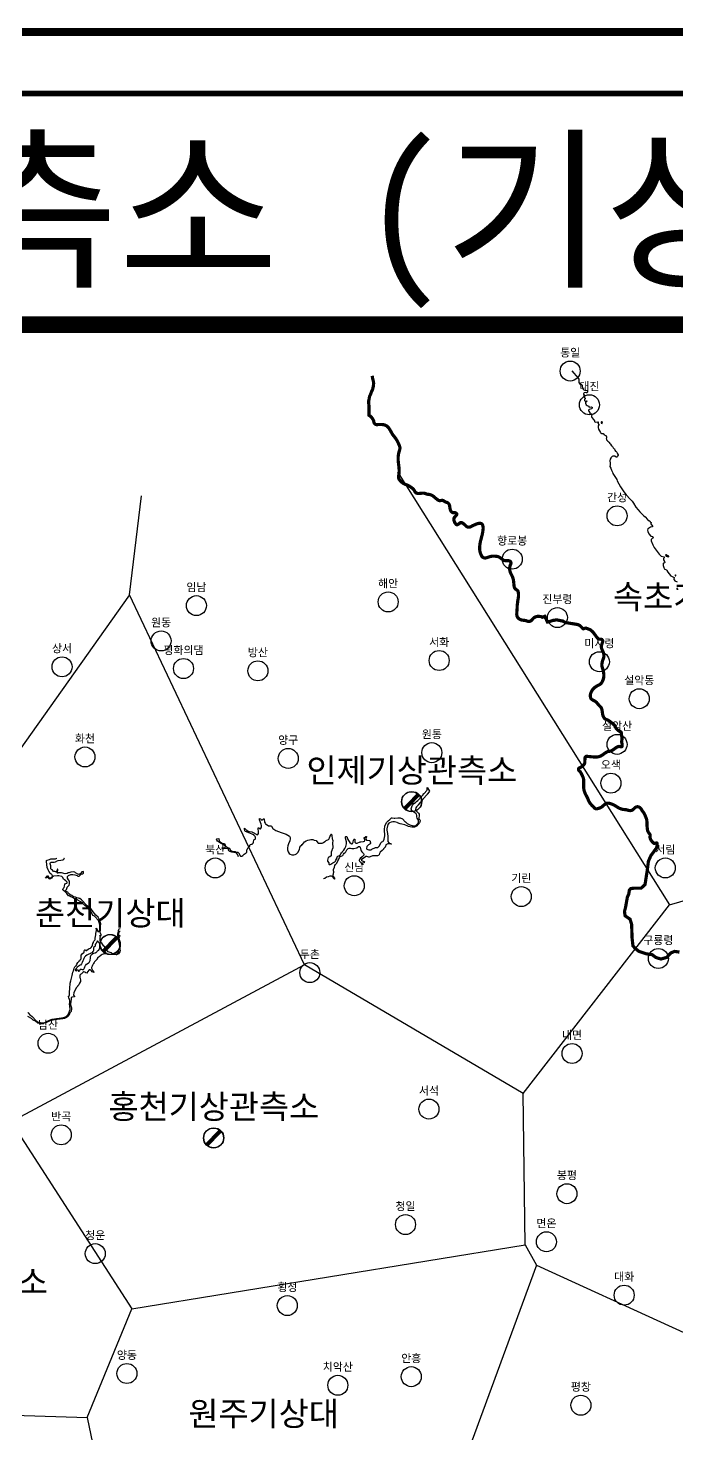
# Model space of a CAD drawing. Header units: millimetres. Extents: x -19392 to 580976, y -49129 to 736091.
# Drawn here: x 254164 to 335290, y 428269 to 603950 of the extents above; entities that cross this region are included whole.
import ezdxf
from ezdxf.enums import TextEntityAlignment as Align

# ---------------------------------------------------------------- set-up
doc = ezdxf.new("R2010")
doc.units = ezdxf.units.MM
for name, color, linetype in [('2121', 7, 'Continuous'), ('2122', 7, 'Continuous'), ('2411', 7, 'Continuous'), ('AWS', 4, 'Continuous'), ('AWS명', 2, 'Continuous'), ('EL', 2, 'Continuous'), ('MAIN-RIVER', 5, 'Continuous'), ('Point', 1, 'Continuous'), ('관측소명', 3, 'Continuous'), ('기상청', 1, 'Continuous'), ('티센', 6, 'Continuous')]:
    doc.layers.add(name, color=color, linetype=linetype)
doc.styles.add('GHS', font='')
doc.styles.get("Standard").update_dxf_attribs({"font": ''})
doc.styles.get('GHS').set_extended_font_data('BatangChe')
doc.styles.get('Standard').set_extended_font_data('Gulim')

# ---------------------------------------------------------------- blocks, each defined once
blk = doc.blocks.new('관측소(기상청)')
at = {"layer": '기상청', "const_width": 500}
blk.add_lwpolyline([(821, 874), (-914, -926)], dxfattribs=at)
at = {"layer": '기상청'}
blk.add_circle((-46, -26), 1250, dxfattribs=at)

msp = doc.modelspace()

# ---------------------------------------------------------------- linework, layer by layer
for points, const_width in [([(436634, 41900), (436634, 603450), (72212, 603450), (72212, 41900)], 1000), ([(126717, 595775), (126717, 567585), (391806, 567585), (391806, 595775)], 700)]:
    msp.add_lwpolyline(points, close=True, dxfattribs=dict(const_width=const_width))
at = {"const_width": 700}
for points in [[(126717, 567585), (130934, 566206), (393404, 566206), (393404, 593146), (391806, 595775)], [(128004, 567585), (130998, 566606), (393004, 566606), (393004, 593034), (391806, 595005)], [(129291, 567585), (131062, 567006), (392604, 567006), (392604, 592922), (391806, 594235)]]:
    msp.add_lwpolyline(points, dxfattribs=at)
at = {"layer": '2121', "color": 7}
for points in [[(322133, 561128), (322931, 560216), (323009, 560068), (323010, 560049), (323029, 560018), (323029, 560018), (323025, 559879), (323041, 559650), (323093, 559528), (323208, 559403), (323408, 559406), (323453, 559313), (323460, 559269), (323438, 559118), (323502, 559021), (323510, 558914), (323538, 558868), (323638, 558766), (323783, 558697), (324008, 558679), (324046, 558667), (324103, 558606), (324110, 558533), (324106, 558450), (324039, 558361), (323975, 558365), (323856, 558395), (323700, 558380), (323643, 558316), (323603, 558235), (323604, 558184), (323694, 558080), (323664, 557985), (323665, 557942), (323704, 557836), (323807, 557669), (323808, 557620), (323808, 557620), (323785, 557570), (323735, 557518), (323730, 557431), (323800, 557319), (323957, 557322), (323994, 557335), (324006, 557351), (324044, 557358), (324044, 557327), (323990, 557238), (323915, 557222), (323866, 557177), (323861, 557070), (323952, 556869), (324073, 556774), (324221, 556716), (324307, 556597), (324613, 556615), (324651, 556597), (324677, 556560), (324667, 556382), (324655, 556369), (324325, 556297), (324269, 556253), (324251, 556221), (324240, 556173), (324240, 556130), (324400, 555918), (324407, 555899), (324396, 555805), (324466, 555760), (324466, 555760), (324615, 555753), (324647, 555722), (324641, 555700), (324650, 555560), (324602, 555484), (324603, 555396), (324661, 555294), (324872, 555051), (324968, 554890), (325001, 554779), (325059, 554723), (325090, 554708), (325409, 554755), (325434, 554733), (325441, 554642), (325418, 554561), (325514, 554419), (325515, 554357), (325448, 554261), (325446, 554018), (325499, 553844), (325725, 553413), (325798, 553311), (325858, 553288), (326053, 553291), (326199, 553138), (326212, 553138), (326212, 553125), (326400, 553047), (326445, 552992), (326449, 552940), (326449, 552940), (326464, 552898), (326542, 552806), (326542, 552775), (326505, 552749), (326469, 552699), (326463, 552667), (326471, 552567), (326505, 552486), (326651, 552327), (326789, 552248), (326841, 552175), (326918, 552022), (327001, 551958), (327117, 551754), (327134, 551747), (327218, 551662), (327334, 551483), (327436, 551385), (327499, 551361), (327526, 551192), (327603, 551091), (327631, 551080), (327638, 551063), (327768, 550972), (327839, 550876), (327853, 550754), (327930, 550606), (327931, 550556), (327912, 550537), (327852, 550411), (327841, 550367), (327841, 550367), (327786, 550344), (327698, 550339), (327527, 550455), (327408, 550466), (327296, 550442), (327203, 550406), (327129, 550349), (327043, 550247), (327038, 550215), (326965, 550071), (326925, 549888), (326937, 549577), (326958, 549370), (326948, 549286), (326903, 549215), (326907, 549178), (327039, 548961), (327108, 548723), (327236, 548476), (327296, 548308), (327778, 547560), (327819, 547373), (328245, 546627), (328661, 545993), (328777, 545834), (328947, 545620), (328960, 545617), (328975, 545584), (329419, 545112), (329682, 544813), (329855, 544572), (329855, 544572), (330164, 544065), (330439, 543748), (330667, 543506), (331128, 543041), (331316, 542864), (331603, 542553), (331826, 542393), (331919, 542356), (331936, 542284), (331959, 542235), (332066, 542155), (332079, 542124), (332045, 542045), (332038, 541986), (332242, 541727), (332238, 541633), (332232, 541624), (332043, 541598), (331982, 541579), (331736, 541419), (331723, 541418), (331723, 541406), (331704, 541399), (331667, 541361), (331620, 541216), (331642, 541029), (331772, 540764), (332033, 540468), (332253, 540422), (332297, 540379), (332304, 540335), (332304, 540335), (332281, 540228), (332213, 540171), (332201, 540171), (332091, 540031), (332087, 539888), (332271, 539381), (332464, 539032), (332929, 538391), (333068, 538222), (333199, 538082), (333339, 537966), (333685, 537872), (333704, 537848), (333699, 537760), (333626, 537659), (333629, 537521), (333757, 537293), (333791, 537143), (333746, 537115), (333677, 537101), (333599, 537064), (333574, 537039), (333579, 536777), (333640, 536547), (333717, 536392), (333768, 536330), (333988, 536256), (334041, 536177), (334143, 535980), (334485, 535535), (334500, 535512), (334500, 535512), (334609, 535439), (334886, 535319), (334943, 535273), (334968, 535246), (334969, 535208), (334923, 535115), (334915, 535057), (334929, 535000), (335031, 534884), (335342, 534744)], [(335347, 534006), (335282, 533924), (335265, 533890), (335274, 533845), (335445, 533815)]]:
    msp.add_lwpolyline(points, dxfattribs=at)
at = {"layer": '2122', "color": 7}
for points in [[(325809, 554636), (325804, 554593), (325817, 554574), (325943, 554520), (325955, 554533), (325960, 554616), (325984, 554651), (325984, 554684), (325939, 554751), (325865, 554750), (325828, 554718), (325809, 554636), (325809, 554636)], [(334083, 538056), (333967, 538121), (333893, 538113), (333881, 538088), (333889, 538020), (333952, 537952), (334084, 537909), (334272, 537864), (334278, 537901), (334265, 537945), (334252, 537945), (334188, 538006), (334083, 538056), (334083, 538056)], [(335168, 535560), (335140, 535591), (335107, 535608), (335080, 535604), (335056, 535587), (335063, 535563), (335082, 535534), (335110, 535509), (335144, 535498), (335164, 535504), (335174, 535524), (335170, 535558), (335170, 535558)]]:
    msp.add_lwpolyline(points, dxfattribs=at)
at = {"layer": '2411', "const_width": 400}
msp.add_lwpolyline([(297194, 560500), (297196, 560490), (297233, 560205), (297314, 559898), (297360, 559745), (297364, 559492), (297335, 559184), (297283, 558985), (297263, 558852), (297177, 558653), (297124, 558553), (297050, 558354), (296975, 558155), (296869, 557933), (296827, 557724), (296797, 557558), (296755, 557370), (296758, 557205), (296761, 556974), (296786, 556766), (296799, 556590), (296798, 555560), (296841, 555536), (296884, 555509), (296925, 555480), (296964, 555449), (297002, 555415), (297039, 555380), (297075, 555343), (297108, 555304), (297141, 555264), (297171, 555224), (297200, 555182), (297200, 555182), (297201, 555181), (297231, 555141), (297259, 555099), (297285, 555056), (297310, 555012), (297332, 554967), (297352, 554922), (297358, 554909), (297371, 554860), (297381, 554810), (297391, 554759), (297400, 554709), (297413, 554660), (297429, 554614), (297451, 554572), (297453, 554569), (297483, 554528), (297517, 554491), (297556, 554458), (297599, 554432), (297609, 554427), (297653, 554410), (297699, 554400), (297749, 554396), (297800, 554397), (297852, 554400), (297905, 554406), (297958, 554411), (297976, 554413), (298026, 554414), (298077, 554414), (298127, 554415), (298178, 554416), (298228, 554417), (298279, 554417), (298329, 554416), (298329, 554416), (298379, 554415), (298428, 554411), (298478, 554406), (298527, 554399), (298560, 554393), (298610, 554384), (298660, 554373), (298709, 554360), (298758, 554346), (298806, 554329), (298853, 554310), (298899, 554289), (298943, 554266), (298986, 554241), (299022, 554216), (299062, 554187), (299099, 554156), (299135, 554122), (299170, 554086), (299203, 554049), (299234, 554009), (299265, 553969), (299295, 553927), (299323, 553884), (299351, 553841), (299379, 553798), (299389, 553781), (299416, 553740), (299443, 553697), (299468, 553654), (299493, 553611), (299517, 553567), (299541, 553523), (299565, 553479), (299588, 553435), (299612, 553390), (299612, 553390), (299636, 553346), (299660, 553303), (299685, 553259), (299711, 553216), (299736, 553177), (299765, 553136), (299795, 553097), (299826, 553057), (299857, 553018), (299889, 552979), (299920, 552940), (299952, 552901), (299983, 552862), (300014, 552823), (300044, 552783), (300074, 552743), (300075, 552741), (300104, 552701), (300132, 552659), (300160, 552618), (300188, 552576), (300215, 552533), (300241, 552491), (300267, 552448), (300293, 552404), (300317, 552361), (300341, 552317), (300365, 552272), (300388, 552228), (300410, 552183), (300431, 552137), (300452, 552092), (300472, 552046), (300491, 552000), (300510, 551953), (300532, 551907), (300532, 551907), (300553, 551860), (300573, 551813), (300592, 551766), (300609, 551718), (300624, 551671), (300637, 551623), (300647, 551574), (300655, 551526), (300657, 551503), (300658, 551455), (300655, 551407), (300650, 551359), (300641, 551310), (300630, 551262), (300618, 551213), (300604, 551164), (300588, 551115), (300573, 551067), (300557, 551017), (300541, 550968), (300526, 550919), (300512, 550870), (300506, 550851), (300497, 550801), (300488, 550752), (300480, 550703), (300472, 550653), (300464, 550604), (300457, 550554), (300451, 550504), (300446, 550455), (300441, 550405), (300437, 550355), (300434, 550305), (300432, 550255), (300432, 550246), (300432, 550246), (300431, 550196), (300430, 550146), (300431, 550097), (300433, 550047), (300435, 549997), (300438, 549947), (300442, 549897), (300446, 549847), (300451, 549797), (300456, 549747), (300462, 549697), (300467, 549648), (300473, 549598), (300479, 549548), (300485, 549498), (300486, 549485), (300492, 549435), (300497, 549386), (300503, 549336), (300510, 549286), (300516, 549237), (300522, 549187), (300527, 549137), (300533, 549088), (300538, 549038), (300543, 548988), (300547, 548938), (300551, 548889), (300554, 548839), (300554, 548833), (300556, 548783), (300557, 548733), (300558, 548683), (300558, 548633), (300558, 548583), (300557, 548533), (300557, 548533), (300556, 548483), (300555, 548433), (300553, 548383), (300551, 548333), (300548, 548283), (300547, 548262), (300539, 548211), (300529, 548159), (300519, 548108), (300509, 548056), (300500, 548005), (300492, 547954), (300486, 547904), (300483, 547854), (300483, 547805), (300488, 547758), (300497, 547711), (300506, 547678), (300525, 547633), (300547, 547588), (300573, 547545), (300602, 547503), (300633, 547463), (300635, 547460), (300664, 547420), (300696, 547381), (300729, 547343), (300763, 547307), (300799, 547272), (300836, 547238), (300875, 547205), (300915, 547174), (300955, 547143), (300997, 547114), (301040, 547086), (301083, 547060), (301083, 547060), (301127, 547034), (301171, 547010), (301206, 546992), (301250, 546969), (301295, 546949), (301341, 546929), (301388, 546911), (301434, 546892), (301481, 546874), (301528, 546856), (301575, 546837), (301621, 546817), (301641, 546808), (301686, 546786), (301731, 546764), (301775, 546740), (301819, 546716), (301863, 546691), (301906, 546666), (301948, 546639), (301990, 546611), (302031, 546583), (302071, 546553), (302109, 546523), (302149, 546492), (302188, 546461), (302227, 546428), (302264, 546395), (302300, 546360), (302336, 546325), (302370, 546288), (302402, 546250), (302429, 546217), (302455, 546173), (302479, 546127), (302503, 546081), (302503, 546081), (302527, 546035), (302552, 545992), (302580, 545952), (302612, 545916), (302632, 545898), (302673, 545870), (302718, 545847), (302765, 545829), (302814, 545814), (302864, 545804), (302870, 545803), (302918, 545795), (302967, 545792), (302979, 545792), (303029, 545793), (303079, 545796), (303129, 545800), (303179, 545806), (303228, 545811), (303278, 545817), (303328, 545822), (303378, 545826), (303428, 545829), (303461, 545830), (303512, 545831), (303562, 545830), (303612, 545828), (303662, 545824), (303712, 545817), (303754, 545809), (303801, 545796), (303849, 545780), (303895, 545762), (303942, 545744), (303989, 545726), (304037, 545710), (304037, 545710), (304046, 545708), (304095, 545699), (304145, 545693), (304195, 545689), (304245, 545684), (304294, 545678), (304344, 545671), (304365, 545667), (304413, 545654), (304461, 545640), (304509, 545624), (304556, 545605), (304602, 545585), (304647, 545563), (304683, 545544), (304726, 545520), (304768, 545493), (304809, 545465), (304849, 545435), (304888, 545404), (304926, 545372), (304964, 545339), (305002, 545305), (305040, 545272), (305078, 545239), (305116, 545206), (305155, 545174), (305194, 545142), (305235, 545112), (305268, 545089), (305309, 545055), (305350, 545023), (305393, 544991), (305436, 544963), (305480, 544938), (305525, 544919), (305525, 544919), (305572, 544905), (305621, 544899), (305628, 544899), (305648, 544899), (305699, 544902), (305749, 544909), (305800, 544917), (305850, 544926), (305900, 544933), (305949, 544936), (305997, 544933), (306002, 544933), (306046, 544917), (306090, 544895), (306132, 544870), (306174, 544841), (306216, 544811), (306259, 544782), (306302, 544754), (306321, 544742), (306369, 544726), (306418, 544712), (306467, 544699), (306516, 544684), (306562, 544667), (306606, 544646), (306627, 544634), (306667, 544605), (306705, 544571), (306740, 544534), (306771, 544494), (306798, 544451), (306810, 544430), (306831, 544386), (306848, 544340), (306861, 544292), (306861, 544292), (306871, 544243), (306879, 544192), (306887, 544142), (306895, 544091), (306898, 544070), (306907, 544019), (306915, 543968), (306923, 543916), (306932, 543865), (306942, 543815), (306954, 543766), (306969, 543719), (306987, 543674), (307010, 543632), (307021, 543615), (307049, 543572), (307082, 543532), (307117, 543494), (307156, 543460), (307198, 543431), (307242, 543407), (307286, 543390), (307334, 543385), (307386, 543387), (307438, 543391), (307490, 543395), (307540, 543395), (307587, 543387), (307598, 543383), (307647, 543359), (307693, 543327), (307731, 543290), (307758, 543250), (307768, 543220), (307767, 543180), (307751, 543137), (307751, 543137), (307724, 543093), (307689, 543049), (307651, 543005), (307619, 542969), (307585, 542930), (307550, 542892), (307515, 542855), (307483, 542816), (307456, 542776), (307442, 542751), (307424, 542705), (307412, 542657), (307405, 542607), (307403, 542556), (307406, 542504), (307412, 542452), (307423, 542401), (307437, 542351), (307442, 542337), (307456, 542289), (307474, 542243), (307495, 542197), (307520, 542153), (307547, 542110), (307577, 542068), (307610, 542029), (307639, 541997), (307673, 541955), (307709, 541919), (307748, 541895), (307791, 541888), (307837, 541895), (307885, 541914), (307934, 541940), (307983, 541971), (308013, 541990), (308013, 541990), (308055, 542022), (308097, 542058), (308137, 542093), (308178, 542125), (308219, 542150), (308262, 542165), (308278, 542167), (308324, 542163), (308372, 542149), (308419, 542128), (308466, 542102), (308481, 542092), (308525, 542069), (308567, 542042), (308607, 542013), (308647, 541983), (308686, 541950), (308724, 541917), (308761, 541883), (308798, 541849), (308814, 541834), (308851, 541798), (308887, 541761), (308923, 541725), (308960, 541692), (309000, 541663), (309032, 541644), (309077, 541623), (309125, 541607), (309175, 541596), (309225, 541589), (309277, 541587), (309328, 541589), (309379, 541595), (309385, 541596), (309432, 541608), (309432, 541608), (309477, 541624), (309522, 541645), (309567, 541668), (309611, 541694), (309656, 541719), (309701, 541745), (309746, 541768), (309786, 541787), (309820, 541800), (309866, 541820), (309912, 541840), (309958, 541860), (310004, 541881), (310050, 541901), (310095, 541921), (310142, 541941), (310188, 541959), (310235, 541976), (310282, 541991), (310302, 541997), (310351, 542013), (310400, 542027), (310449, 542040), (310498, 542050), (310548, 542056), (310597, 542059), (310628, 542058), (310681, 542058), (310734, 542054), (310785, 542045), (310833, 542030), (310876, 542009), (310893, 541997), (310928, 541967), (310958, 541930), (310982, 541886), (310982, 541886), (311002, 541839), (311018, 541787), (311030, 541734), (311039, 541680), (311043, 541651), (311052, 541603), (311058, 541554), (311061, 541504), (311062, 541454), (311060, 541404), (311057, 541353), (311052, 541302), (311046, 541252), (311039, 541201), (311036, 541182), (311032, 541132), (311026, 541083), (311020, 541034), (311012, 540984), (311004, 540935), (310995, 540886), (310986, 540837), (310976, 540788), (310965, 540739), (310954, 540690), (310943, 540641), (310931, 540592), (310918, 540544), (310906, 540495), (310893, 540446), (310881, 540398), (310868, 540349), (310855, 540301), (310846, 540265), (310833, 540216), (310821, 540168), (310821, 540168), (310808, 540120), (310795, 540071), (310782, 540023), (310769, 539975), (310757, 539926), (310745, 539878), (310734, 539829), (310723, 539780), (310716, 539748), (310706, 539699), (310696, 539650), (310686, 539601), (310677, 539552), (310669, 539502), (310662, 539453), (310655, 539403), (310649, 539353), (310644, 539304), (310639, 539254), (310636, 539204), (310634, 539171), (310631, 539121), (310628, 539071), (310626, 539020), (310625, 538970), (310625, 538920), (310626, 538870), (310629, 538820), (310633, 538770), (310638, 538720), (310645, 538671), (310648, 538655), (310655, 538605), (310664, 538556), (310675, 538506), (310687, 538457), (310687, 538457), (310700, 538409), (310715, 538361), (310732, 538314), (310750, 538267), (310770, 538221), (310784, 538193), (310802, 538144), (310821, 538095), (310842, 538047), (310865, 538000), (310891, 537956), (310919, 537915), (310952, 537877), (310988, 537844), (311022, 537819), (311065, 537794), (311069, 537792), (311115, 537771), (311163, 537755), (311212, 537744), (311263, 537737), (311314, 537734), (311365, 537736), (311382, 537738), (311430, 537744), (311478, 537755), (311526, 537769), (311574, 537786), (311622, 537804), (311670, 537822), (311681, 537826), (311729, 537841), (311777, 537857), (311825, 537872), (311873, 537887), (311921, 537901), (311921, 537901), (311969, 537915), (312018, 537927), (312066, 537938), (312115, 537947), (312164, 537954), (312170, 537955), (312219, 537960), (312269, 537963), (312319, 537965), (312369, 537965), (312419, 537963), (312470, 537961), (312520, 537957), (312570, 537952), (312612, 537948), (312662, 537945), (312712, 537941), (312762, 537936), (312812, 537928), (312860, 537918), (312877, 537914), (312924, 537900), (312970, 537882), (313015, 537862), (313059, 537840), (313102, 537815), (313145, 537789), (313188, 537761), (313230, 537732), (313272, 537703), (313313, 537673), (313355, 537644), (313386, 537622), (313427, 537591), (313467, 537559), (313508, 537528), (313508, 537528), (313549, 537499), (313591, 537472), (313634, 537448), (313679, 537429), (313692, 537425), (313740, 537413), (313789, 537405), (313839, 537400), (313882, 537398), (313932, 537397), (313983, 537399), (314033, 537402), (314084, 537404), (314133, 537403), (314183, 537400), (314200, 537397), (314253, 537390), (314305, 537379), (314354, 537364), (314399, 537342), (314439, 537315), (314452, 537302), (314485, 537265), (314511, 537221), (314530, 537173), (314540, 537126), (314543, 537080), (314536, 537033), (314522, 536985), (314504, 536938), (314482, 536889), (314460, 536841), (314439, 536792), (314431, 536772), (314420, 536723), (314409, 536674), (314409, 536674), (314400, 536624), (314392, 536574), (314386, 536524), (314382, 536474), (314380, 536424), (314380, 536374), (314382, 536325), (314384, 536297), (314388, 536247), (314395, 536197), (314404, 536148), (314415, 536099), (314428, 536051), (314431, 536039), (314446, 535991), (314462, 535944), (314481, 535898), (314501, 535852), (314522, 535806), (314543, 535761), (314566, 535716), (314588, 535671), (314610, 535626), (314615, 535617), (314637, 535572), (314658, 535526), (314680, 535481), (314702, 535436), (314723, 535390), (314742, 535345), (314761, 535298), (314771, 535270), (314787, 535223), (314801, 535175), (314814, 535127), (314826, 535078), (314826, 535078), (314837, 535029), (314846, 534980), (314855, 534931), (314862, 534881), (314869, 534831), (314876, 534781), (314880, 534747), (314886, 534698), (314890, 534648), (314895, 534598), (314899, 534548), (314903, 534498), (314907, 534462), (314910, 534412), (314914, 534361), (314918, 534311), (314924, 534261), (314931, 534212), (314942, 534164), (314948, 534143), (314961, 534094), (314978, 534046), (314998, 534000), (315022, 533959), (315051, 533919), (315085, 533882), (315122, 533847), (315160, 533814), (315165, 533810), (315206, 533779), (315248, 533750), (315290, 533721), (315330, 533691), (315365, 533658), (315369, 533653), (315396, 533614), (315396, 533614), (315419, 533571), (315437, 533524), (315451, 533476), (315461, 533425), (315469, 533374), (315474, 533321), (315477, 533269), (315478, 533253), (315483, 533203), (315487, 533154), (315488, 533104), (315488, 533054), (315486, 533003), (315483, 532953), (315478, 532903), (315473, 532853), (315467, 532803), (315464, 532784), (315458, 532734), (315450, 532685), (315442, 532636), (315433, 532587), (315423, 532538), (315413, 532488), (315403, 532439), (315394, 532390), (315385, 532341), (315385, 532338), (315384, 532288), (315381, 532238), (315376, 532189), (315371, 532139), (315364, 532089), (315356, 532040), (315349, 531990), (315341, 531941), (315341, 531941), (315334, 531891), (315327, 531841), (315321, 531792), (315318, 531742), (315316, 531692), (315315, 531642), (315314, 531592), (315312, 531542), (315311, 531492), (315310, 531442), (315309, 531392), (315308, 531357), (315304, 531307), (315300, 531257), (315295, 531207), (315291, 531157), (315286, 531108), (315282, 531058), (315279, 531008), (315276, 530958), (315274, 530908), (315274, 530881), (315270, 530830), (315268, 530779), (315266, 530728), (315266, 530678), (315269, 530628), (315275, 530578), (315284, 530530), (315294, 530494), (315309, 530446), (315327, 530399), (315350, 530354), (315376, 530311), (315396, 530284), (315426, 530244), (315426, 530244), (315460, 530206), (315496, 530172), (315536, 530140), (315577, 530111), (315606, 530093), (315649, 530068), (315694, 530046), (315740, 530026), (315787, 530009), (315836, 529994), (315885, 529981), (315899, 529978), (315947, 529967), (315996, 529959), (316046, 529953), (316096, 529948), (316146, 529944), (316196, 529939), (316246, 529934), (316296, 529928), (316345, 529919), (316388, 529910), (316435, 529892), (316481, 529872), (316528, 529853), (316575, 529836), (316622, 529822), (316626, 529822), (316676, 529811), (316728, 529804), (316779, 529801), (316831, 529803), (316880, 529810), (316928, 529823), (316959, 529835), (317001, 529858), (317001, 529858), (317042, 529886), (317081, 529919), (317118, 529955), (317135, 529971), (317171, 530006), (317205, 530043), (317239, 530081), (317272, 530119), (317306, 530156), (317341, 530192), (317377, 530226), (317414, 530256), (317455, 530285), (317498, 530312), (317542, 530336), (317587, 530358), (317634, 530377), (317682, 530392), (317706, 530399), (317754, 530413), (317803, 530424), (317853, 530431), (317903, 530436), (317954, 530438), (318004, 530438), (318055, 530434), (318105, 530429), (318120, 530426), (318174, 530424), (318228, 530418), (318280, 530410), (318331, 530398), (318379, 530381), (318422, 530359), (318459, 530331), (318467, 530324), (318760, 530444), (318806, 530346), (318873, 530215), (318930, 530139), (318964, 530051), (319009, 529953), (319010, 529920), (319066, 529811), (319100, 529734), (319243, 529770), (319342, 529771), (319419, 529805), (319506, 529840), (319583, 529863), (319736, 529909), (319824, 529933), (319956, 529946), (320153, 529993), (320230, 530005), (320926, 529861), (321025, 529852), (321169, 529766), (321291, 529702), (321490, 529639), (321567, 529629), (322759, 529438), (322946, 529397), (323068, 529333), (323191, 529258), (323302, 529149), (323347, 529095), (323403, 529041), (323459, 528976), (323592, 528879), (323669, 528902), (323735, 528925), (323822, 528959), (323910, 528972), (324413, 528778), (324435, 528768), (324478, 528743), (324478, 528743), (324520, 528713), (324560, 528681), (324599, 528646), (324622, 528625), (324660, 528593), (324698, 528560), (324734, 528526), (324768, 528490), (324802, 528453), (324835, 528416), (324868, 528377), (324899, 528338), (324931, 528298), (324961, 528258), (324992, 528218), (325002, 528204), (325032, 528163), (325061, 528122), (325090, 528081), (325118, 528040), (325147, 527999), (325176, 527958), (325206, 527918), (325237, 527879), (325270, 527842), (325274, 527837), (325307, 527797), (325341, 527758), (325376, 527720), (325413, 527685), (325451, 527653), (325491, 527625), (325534, 527601), (325539, 527599), (325588, 527589), (325639, 527585), (325639, 527585), (325691, 527584), (325743, 527582), (325794, 527578), (325842, 527569), (325886, 527551), (325929, 527523), (325967, 527488), (325998, 527448), (326015, 527416), (326026, 527373), (326026, 527326), (326018, 527278), (326003, 527227), (325984, 527176), (325963, 527124), (325947, 527083), (325932, 527034), (325917, 526985), (325901, 526937), (325886, 526888), (325872, 526840), (325860, 526791), (325851, 526743), (325846, 526694), (325845, 526668), (325846, 526619), (325852, 526569), (325860, 526520), (325872, 526471), (325885, 526422), (325900, 526374), (325917, 526325), (325926, 526301), (325944, 526254), (325963, 526208), (325984, 526162), (325984, 526162), (326005, 526117), (326026, 526071), (326047, 526025), (326067, 525979), (326085, 525933), (326096, 525900), (326111, 525852), (326124, 525803), (326135, 525753), (326145, 525703), (326153, 525653), (326159, 525603), (326162, 525553), (326164, 525503), (326163, 525453), (326159, 525403), (326157, 525384), (326149, 525336), (326138, 525288), (326125, 525240), (326109, 525193), (326092, 525145), (326075, 525098), (326056, 525051), (326038, 525003), (326021, 524955), (326005, 524908), (326001, 524895), (325987, 524846), (325974, 524796), (325961, 524747), (325949, 524697), (325939, 524648), (325929, 524598), (325921, 524548), (325915, 524498), (325915, 524498), (325910, 524448), (325907, 524399), (325906, 524349), (325908, 524300), (325912, 524250), (325913, 524242), (325921, 524194), (325931, 524146), (325944, 524098), (325958, 524050), (325973, 524002), (325989, 523954), (326005, 523906), (326021, 523858), (326036, 523810), (326041, 523794), (326053, 523745), (326066, 523697), (326077, 523648), (326088, 523599), (326098, 523550), (326108, 523501), (326116, 523452), (326124, 523402), (326129, 523359), (326136, 523309), (326143, 523259), (326148, 523209), (326152, 523159), (326154, 523109), (326155, 523059), (326154, 523009), (326151, 522959), (326150, 522938), (326146, 522888), (326141, 522838), (326141, 522838), (326134, 522788), (326125, 522738), (326114, 522689), (326102, 522640), (326088, 522591), (326072, 522544), (326054, 522496), (326035, 522450), (326015, 522404), (326000, 522374), (325980, 522327), (325958, 522281), (325935, 522236), (325910, 522192), (325883, 522149), (325853, 522108), (325822, 522069), (325789, 522033), (325762, 522007), (325725, 521976), (325686, 521947), (325644, 521920), (325601, 521895), (325556, 521872), (325511, 521849), (325465, 521826), (325419, 521803), (325374, 521780), (325367, 521776), (325324, 521750), (325280, 521724), (325237, 521698), (325194, 521671), (325151, 521643), (325109, 521615), (325068, 521586), (325068, 521586), (325027, 521557), (324988, 521526), (324950, 521494), (324913, 521460), (324877, 521426), (324844, 521390), (324831, 521375), (324797, 521337), (324766, 521298), (324736, 521258), (324708, 521216), (324681, 521174), (324656, 521130), (324633, 521085), (324613, 521042), (324589, 520997), (324567, 520950), (324546, 520903), (324528, 520854), (324511, 520806), (324496, 520757), (324484, 520707), (324475, 520657), (324469, 520608), (324466, 520558), (324467, 520509), (324470, 520465), (324473, 520412), (324479, 520360), (324488, 520309), (324502, 520259), (324521, 520212), (324544, 520168), (324572, 520127), (324586, 520111), (324621, 520078), (324621, 520078), (324661, 520048), (324705, 520021), (324749, 519996), (324792, 519970), (324836, 519946), (324881, 519922), (324925, 519899), (324970, 519876), (325014, 519852), (325057, 519828), (325099, 519801), (325123, 519785), (325161, 519754), (325197, 519721), (325233, 519686), (325267, 519650), (325301, 519613), (325333, 519574), (325365, 519536), (325397, 519496), (325429, 519457), (325461, 519418), (325492, 519378), (325510, 519357), (325547, 519322), (325584, 519287), (325621, 519252), (325657, 519216), (325692, 519180), (325726, 519144), (325759, 519106), (325789, 519067), (325817, 519027), (325823, 519018), (325845, 518975), (325865, 518930), (325865, 518930), (325882, 518884), (325897, 518837), (325910, 518789), (325921, 518740), (325931, 518690), (325939, 518640), (325947, 518589), (325955, 518539), (325962, 518488), (325970, 518437), (325978, 518386), (325979, 518379), (325987, 518329), (325994, 518279), (326002, 518229), (326011, 518179), (326021, 518131), (326033, 518082), (326047, 518035), (326053, 518019), (326071, 517971), (326090, 517924), (326112, 517877), (326137, 517832), (326164, 517789), (326193, 517747), (326225, 517708), (326259, 517672), (326295, 517638), (326311, 517625), (326351, 517598), (326394, 517574), (326438, 517553), (326485, 517534), (326532, 517516), (326580, 517498), (326580, 517498), (326628, 517480), (326676, 517461), (326719, 517441), (326761, 517415), (326803, 517388), (326844, 517359), (326884, 517330), (326924, 517299), (326963, 517268), (327001, 517236), (327040, 517203), (327078, 517171), (327116, 517138), (327127, 517129), (327168, 517099), (327209, 517069), (327250, 517039), (327290, 517009), (327329, 516977), (327367, 516945), (327404, 516912), (327440, 516877), (327473, 516840), (327487, 516823), (327514, 516782), (327539, 516739), (327562, 516695), (327584, 516649), (327606, 516604), (327628, 516558), (327651, 516514), (327676, 516470), (327697, 516436), (327728, 516397), (327761, 516359), (327795, 516323), (327795, 516323), (327830, 516288), (327867, 516254), (327906, 516221), (327945, 516189), (327985, 516158), (328026, 516128), (328067, 516099), (328071, 516096), (328121, 516073), (328172, 516051), (328220, 516028), (328264, 516003), (328301, 515973), (328327, 515938), (328329, 515933), (328341, 515888), (328345, 515838), (328344, 515786), (328343, 515757), (328349, 515707), (328357, 515657), (328365, 515608), (328374, 515558), (328384, 515509), (328393, 515459), (328402, 515410), (328410, 515360), (328418, 515311), (328424, 515262), (328428, 515212), (328431, 515163), (328431, 515132), (328426, 515082), (328419, 515032), (328411, 514983), (328402, 514933), (328402, 514933), (328395, 514883), (328388, 514834), (328384, 514784), (328383, 514744), (328390, 514695), (328399, 514645), (328410, 514596), (328422, 514547), (328432, 514498), (328440, 514448), (328444, 514399), (328444, 514391), (328446, 514333), (328444, 514277), (328438, 514224), (328424, 514179), (328403, 514146), (328371, 514132), (328329, 514130), (328280, 514138), (328227, 514151), (328170, 514166), (328112, 514179), (328056, 514186), (328050, 514187), (328002, 514178), (327954, 514164), (327908, 514146), (327861, 514126), (327816, 514103), (327771, 514078), (327737, 514058), (327694, 514033), (327652, 514006), (327611, 513978), (327570, 513949), (327570, 513949), (327530, 513919), (327490, 513888), (327485, 513884), (327446, 513853), (327405, 513824), (327364, 513795), (327322, 513767), (327279, 513741), (327236, 513716), (327192, 513693), (327173, 513683), (327129, 513660), (327084, 513638), (327038, 513618), (326991, 513601), (326949, 513588), (326900, 513579), (326850, 513573), (326800, 513568), (326750, 513562), (326704, 513554), (326657, 513540), (326611, 513523), (326565, 513502), (326520, 513480), (326476, 513456), (326432, 513430), (326389, 513403), (326351, 513378), (326309, 513351), (326268, 513322), (326228, 513293), (326188, 513263), (326147, 513233), (326107, 513203), (326067, 513174), (326067, 513174), (326026, 513145), (325998, 513126), (325956, 513099), (325913, 513072), (325870, 513046), (325827, 513021), (325783, 512998), (325737, 512977), (325706, 512963), (325659, 512944), (325612, 512927), (325564, 512913), (325516, 512900), (325467, 512889), (325427, 512882), (325378, 512874), (325329, 512867), (325279, 512863), (325229, 512861), (325179, 512860), (325129, 512860), (325078, 512862), (325028, 512864), (324978, 512866), (324945, 512868), (324895, 512870), (324845, 512872), (324795, 512874), (324745, 512877), (324695, 512881), (324645, 512885), (324595, 512889), (324546, 512894), (324496, 512898), (324456, 512902), (324406, 512908), (324406, 512908), (324356, 512913), (324306, 512919), (324257, 512924), (324207, 512929), (324157, 512933), (324107, 512935), (324089, 512936), (324035, 512944), (323984, 512948), (323937, 512940), (323926, 512936), (323885, 512909), (323852, 512870), (323825, 512824), (323824, 512821), (323806, 512776), (323795, 512729), (323791, 512678), (323790, 512626), (323790, 512574), (323790, 512556), (323787, 512504), (323786, 512452), (323785, 512400), (323785, 512348), (323783, 512296), (323780, 512245), (323776, 512195), (323769, 512145), (323758, 512097), (323745, 512051), (323726, 512007), (323715, 511985), (323689, 511943), (323659, 511904), (323626, 511866), (323626, 511866), (323591, 511829), (323553, 511794), (323538, 511781), (323501, 511748), (323463, 511717), (323423, 511687), (323382, 511658), (323340, 511630), (323298, 511603), (323255, 511576), (323225, 511556), (323175, 511533), (323124, 511511), (323076, 511486), (323036, 511458), (323006, 511423), (322994, 511400), (322984, 511352), (322985, 511300), (322988, 511285), (323000, 511240), (323022, 511198), (323051, 511158), (323087, 511121), (323125, 511084), (323164, 511047), (323202, 511009), (323212, 510999), (323239, 510957), (323265, 510915), (323290, 510872), (323314, 510828), (323337, 510783), (323360, 510738), (323382, 510693), (323403, 510648), (323403, 510648), (323422, 510605), (323446, 510560), (323469, 510515), (323491, 510470), (323512, 510425), (323533, 510379), (323552, 510333), (323570, 510286), (323585, 510239), (323599, 510191), (323610, 510143), (323620, 510094), (323627, 510045), (323632, 509995), (323636, 509946), (323639, 509895), (323641, 509845), (323641, 509794), (323641, 509744), (323641, 509693), (323640, 509642), (323640, 509620), (323639, 509570), (323638, 509520), (323636, 509470), (323634, 509420), (323631, 509369), (323629, 509319), (323627, 509269), (323626, 509219), (323626, 509169), (323626, 509119), (323628, 509070), (323631, 509020), (323633, 509002), (323638, 508952), (323638, 508952), (323645, 508903), (323653, 508853), (323662, 508804), (323672, 508755), (323683, 508706), (323695, 508657), (323709, 508609), (323721, 508567), (323736, 508520), (323752, 508473), (323770, 508426), (323788, 508380), (323808, 508335), (323828, 508289), (323850, 508244), (323872, 508199), (323894, 508154), (323917, 508110), (323940, 508065), (323964, 508021), (323988, 507976), (324012, 507932), (324035, 507887), (324059, 507843), (324082, 507798), (324105, 507753), (324127, 507708), (324143, 507677), (324161, 507630), (324179, 507584), (324198, 507537), (324217, 507490), (324236, 507444), (324256, 507398), (324276, 507353), (324298, 507308), (324298, 507308), (324312, 507283), (324336, 507239), (324362, 507196), (324389, 507154), (324417, 507113), (324446, 507072), (324476, 507032), (324507, 506993), (324540, 506954), (324573, 506916), (324606, 506878), (324641, 506841), (324676, 506805), (324712, 506770), (324749, 506735), (324786, 506700), (324823, 506667), (324849, 506644), (324884, 506602), (324920, 506561), (324956, 506521), (324994, 506485), (325033, 506452), (325073, 506424), (325115, 506402), (325159, 506388), (325168, 506386), (325215, 506381), (325264, 506384), (325313, 506392), (325364, 506405), (325414, 506420), (325454, 506433), (325502, 506445), (325551, 506459), (325599, 506474), (325599, 506474), (325647, 506491), (325693, 506510), (325739, 506530), (325784, 506553), (325828, 506577), (325871, 506603), (325882, 506610), (325922, 506639), (325960, 506670), (325998, 506703), (326035, 506737), (326072, 506771), (326109, 506805), (326147, 506838), (326167, 506855), (326206, 506888), (326247, 506921), (326287, 506953), (326329, 506984), (326371, 507012), (326414, 507037), (326458, 507058), (326503, 507074), (326520, 507079), (326567, 507089), (326616, 507093), (326665, 507094), (326715, 507091), (326765, 507085), (326816, 507075), (326867, 507063), (326917, 507049), (326967, 507034), (326996, 507024), (327044, 507011), (327091, 506997), (327091, 506997), (327138, 506980), (327185, 506962), (327231, 506943), (327277, 506923), (327322, 506901), (327368, 506879), (327413, 506856), (327457, 506832), (327492, 506814), (327536, 506790), (327579, 506765), (327622, 506739), (327665, 506712), (327708, 506686), (327750, 506659), (327792, 506632), (327835, 506605), (327878, 506578), (327920, 506552), (327964, 506527), (328007, 506503), (328051, 506480), (328096, 506458), (328141, 506438), (328151, 506433), (328197, 506414), (328244, 506397), (328291, 506380), (328339, 506364), (328387, 506350), (328436, 506337), (328485, 506326), (328534, 506315), (328583, 506306), (328633, 506299), (328646, 506297), (328646, 506297), (328696, 506293), (328746, 506290), (328796, 506288), (328846, 506285), (328896, 506282), (328945, 506277), (328994, 506265), (329042, 506251), (329090, 506235), (329138, 506219), (329186, 506204), (329234, 506190), (329282, 506180), (329312, 506175), (329363, 506168), (329415, 506164), (329466, 506164), (329517, 506166), (329567, 506173), (329615, 506184), (329662, 506200), (329666, 506202), (329708, 506224), (329749, 506251), (329788, 506281), (329827, 506315), (329864, 506350), (329902, 506386), (329931, 506413), (329968, 506448), (330005, 506483), (330043, 506517), (330082, 506548), (330123, 506576), (330162, 506596), (330208, 506616), (330208, 506616), (330257, 506632), (330307, 506642), (330357, 506646), (330406, 506644), (330455, 506637), (330503, 506624), (330551, 506605), (330596, 506581), (330639, 506553), (330664, 506535), (330702, 506505), (330737, 506472), (330770, 506435), (330800, 506396), (330829, 506354), (330856, 506311), (330883, 506267), (330909, 506222), (330935, 506178), (330962, 506134), (330970, 506120), (331001, 506081), (331032, 506041), (331062, 506002), (331092, 505961), (331121, 505921), (331150, 505880), (331174, 505842), (331199, 505799), (331223, 505755), (331246, 505711), (331268, 505666), (331289, 505621), (331309, 505574), (331328, 505528), (331346, 505481), (331346, 505481), (331364, 505434), (331381, 505387), (331391, 505360), (331411, 505313), (331431, 505267), (331450, 505220), (331468, 505173), (331485, 505126), (331500, 505078), (331513, 505030), (331524, 504982), (331527, 504966), (331534, 504917), (331538, 504867), (331540, 504817), (331541, 504767), (331541, 504717), (331541, 504666), (331540, 504616), (331540, 504592), (331542, 504542), (331544, 504492), (331546, 504442), (331548, 504392), (331551, 504342), (331554, 504292), (331558, 504242), (331562, 504192), (331566, 504142), (331572, 504093), (331578, 504043), (331581, 504021), (331585, 503970), (331590, 503919), (331595, 503868), (331601, 503817), (331601, 503817), (331608, 503767), (331618, 503718), (331629, 503669), (331644, 503621), (331660, 503575), (331681, 503530), (331690, 503512), (331716, 503470), (331744, 503429), (331774, 503388), (331805, 503348), (331819, 503328), (331851, 503288), (331881, 503247), (331909, 503205), (331932, 503161), (331941, 503138), (331949, 503091), (331949, 503042), (331944, 502992), (331937, 502940), (331931, 502889), (331928, 502838), (331928, 502826), (331935, 502776), (331946, 502727), (331960, 502679), (331978, 502631), (331998, 502585), (332020, 502540), (332043, 502499), (332067, 502456), (332094, 502413), (332123, 502372), (332154, 502332), (332186, 502294), (332186, 502294), (332221, 502257), (332257, 502222), (332274, 502207), (332310, 502166), (332348, 502128), (332388, 502096), (332430, 502073), (332465, 502065), (332512, 502068), (332562, 502078), (332594, 502085), (332652, 502100), (332711, 502113), (332763, 502115), (332799, 502098), (332803, 502092), (332815, 502045), (332817, 502017), (332822, 501968), (332824, 501918), (332822, 501868), (332817, 501818), (332810, 501768), (332800, 501718), (332788, 501669), (332774, 501620), (332758, 501571), (332741, 501523), (332736, 501508), (332721, 501463), (332033, 500527), (331726, 499828), (331586, 498710), (331306, 496922), (330831, 496475), (330021, 496475), (329518, 496419), (329350, 496223), (329266, 495720), (329099, 495357), (328875, 494099), (328735, 493540), (328819, 493009), (329434, 492590), (329630, 491947), (329686, 490214), (329797, 489264), (330077, 488929), (330552, 488565), (331474, 488258), (332173, 488174), (332648, 487811), (333011, 487699), (333291, 487615), (334017, 487811), (334520, 488370), (334996, 488565), (335610, 488482)], dxfattribs=at)
at = {"layer": 'AWS'}
for centre in [(321949, 561095), (324356, 556876), (327813, 542998), (314698, 537588), (275209, 531776), (299184, 532244), (320349, 530286), (270796, 527366), (258404, 524131), (305566, 524917), (325595, 524766), (273593, 523915), (282900, 523630), (330587, 520148), (327807, 514439), (261278, 512864), (286691, 512680), (304649, 513402), (327044, 509591), (277557, 498990), (333843, 498997), (294946, 496775), (315832, 495418), (332970, 487676), (289389, 485910), (256665, 477090), (322177, 475810), (304286, 468856), (258307, 465641), (321542, 458285), (301352, 454429), (318977, 452277), (262559, 450793), (328699, 445606), (286578, 444307), (266520, 435818), (302077, 435420), (292894, 434340), (323285, 431850)]:
    msp.add_circle(centre, 1250, dxfattribs=at)
at = {"layer": 'MAIN-RIVER', "color": 5}
for points in [[(280458, 500374), (280429, 500499), (280382, 500623), (280247, 500808), (280128, 500868), (279620, 500972), (279406, 501036), (279292, 501147), (279227, 501271), (279206, 501376), (279162, 501426), (278962, 501435), (278619, 501379), (278500, 501377), (278418, 501416), (278398, 501469), (278411, 501494), (278766, 501538), (278835, 501591), (278839, 501670), (278718, 501821), (278718, 501834), (278289, 502048), (277852, 502334), (277751, 502484), (277724, 502603), (277744, 502635), (278021, 502687), (278070, 502400), (278217, 502222), (278444, 502101), (278444, 502101), (278708, 502052), (278798, 501854), (278856, 501764), (278956, 501657), (279022, 501598), (279305, 501459), (279412, 501292), (279477, 501218), (279598, 501121), (279762, 501055), (280062, 501054), (280176, 500984), (280389, 500960), (280451, 500936), (280547, 500816), (280613, 500645), (280710, 500487), (280735, 500460), (280879, 500469), (281008, 500552), (281067, 500617), (281080, 500618), (281092, 500643), (281105, 500644), (281180, 500736), (281433, 500879), (281513, 500968), (281529, 501064), (281533, 501230), (281574, 501354), (281596, 501402), (281596, 501402), (281690, 501533), (281827, 501617), (281900, 501699), (281910, 501855), (281904, 501861), (281921, 501918), (281958, 501940), (282108, 501956), (282171, 501982), (282293, 502106), (282349, 502236), (282374, 502457), (282448, 502533), (282572, 502598), (282602, 502642), (282605, 502836), (282547, 502942), (282515, 502950), (282472, 503012), (282451, 503022), (282395, 503117), (282364, 503114), (282331, 503147), (282179, 503224), (281767, 503364), (281749, 503385), (281568, 503446), (281461, 503504), (281324, 503551), (281254, 503624), (281216, 503904), (281216, 503904), (281222, 503970), (281277, 503923), (281351, 503825), (281433, 503778), (281509, 503698), (281680, 503605), (281805, 503553), (282119, 503490), (282301, 503428), (282673, 503213), (282743, 503160), (282843, 503153), (282881, 503172), (282966, 503311), (282991, 503401), (282992, 503580), (282912, 503822), (282922, 504004), (282934, 504017), (283009, 504006), (283125, 503870), (283187, 503877), (283230, 503893), (283321, 503997), (283345, 504099), (283342, 504280), (283307, 504467), (283116, 505026), (283107, 505190), (283233, 505153), (283373, 504975), (283373, 504975), (283479, 505001), (283614, 505147), (283671, 505145), (283689, 505076), (283735, 504705), (283787, 504578), (283863, 504489), (284053, 504399), (284218, 504252), (284517, 504251), (284606, 504212), (284779, 503931), (284875, 503832), (285140, 503693), (285801, 503408), (286448, 503210), (286840, 502948), (286903, 502870), (286943, 502800), (286945, 502631), (286882, 502386), (286713, 502021), (286629, 501770), (286590, 501506), (286601, 501269), (286674, 500995), (286815, 500792), (286936, 500706), (287155, 500635), (287412, 500640), (287546, 500676), (287546, 500676), (287722, 500749), (287876, 500905), (288081, 501308), (288160, 501560), (288158, 501613), (288273, 501749), (288360, 501788), (288359, 501813), (288452, 501909), (288461, 501944), (288597, 502105), (288746, 502250), (288945, 502381), (289160, 502470), (289334, 502515), (289535, 502537), (289765, 502537), (289948, 502466), (290199, 502414), (290372, 502145), (290416, 502099), (290495, 502085), (290629, 502080), (290886, 502089), (290954, 502108), (291109, 502186), (291261, 502293), (291305, 502314), (291448, 502424), (291715, 502553), (291789, 502642), (291789, 502642), (291789, 502655), (291861, 502756), (291926, 502963), (292029, 503170), (292080, 503226), (292109, 503200), (292147, 503070), (292143, 503032), (292182, 502648), (292209, 502558), (292273, 502409), (292268, 502343), (292215, 502155), (292219, 501937), (292267, 501713), (292270, 501556), (292263, 501510), (292174, 501317), (292155, 501221), (292138, 501193), (292074, 500947), (292044, 500525), (292044, 500525), (291895, 500382), (291760, 500334), (291718, 500308), (291694, 500280), (291611, 499966), (291613, 499860), (291766, 499632), (291781, 499457), (291794, 499429), (291833, 499415), (291938, 499424), (292000, 499447), (292275, 499654), (292501, 499749), (292600, 499863), (292647, 499976), (292721, 500077), (292733, 500121), (292794, 500241), (292829, 500391), (292899, 500466), (293032, 500524), (293155, 500585), (293155, 500585), (293186, 500610), (293253, 500742), (293369, 500876), (293369, 500901), (293473, 501022), (293472, 501047), (293638, 501218), (293752, 501439), (293801, 501490), (293838, 501598), (293886, 501679), (293967, 502011), (293957, 502242), (293856, 502709), (293859, 502866), (293889, 502910), (293920, 502932), (294013, 502937), (294088, 502657), (294127, 502558), (294294, 502286), (294377, 502191), (294548, 502034), (294592, 502019), (294704, 502024), (294717, 502037), (294795, 502226), (294847, 502452), (294914, 502571), (294938, 502597), (294938, 502597), (295007, 502583), (295026, 502552), (295012, 502274), (295032, 502217), (295159, 502101), (295323, 502105), (295700, 502255), (295762, 502268), (296106, 502286), (296236, 502354), (296285, 502421), (296276, 502527), (296198, 502719), (296203, 502794), (296226, 502814), (296340, 502865), (296407, 502936), (296449, 502946), (296477, 502941), (296484, 502903), (296398, 502748), (296401, 502598), (296490, 502487), (296853, 502425), (296898, 502403), (296934, 502349), (296950, 502301), (296949, 502198), (296962, 502158), (296960, 502052), (296911, 501988), (296911, 501988), (296899, 501987), (296713, 501866), (296612, 501773), (296605, 501754), (296529, 501676), (296471, 501421), (296535, 501332), (296749, 501260), (296811, 501255), (297030, 501265), (297074, 501279), (297154, 501327), (297612, 501544), (297881, 501555), (297980, 501617), (298109, 501766), (298289, 502150), (298388, 502252), (298505, 502304), (298598, 502380), (298688, 502576), (298761, 503021), (298729, 503801), (298777, 504215), (298843, 504440), (299012, 504730), (299196, 504903), (299410, 505045), (299588, 505268), (299685, 505262), (299922, 505203), (299922, 505203), (300004, 505204), (300402, 505274), (300677, 505266), (300968, 505115), (301330, 504759), (301342, 504759), (301342, 504747), (301577, 504557), (301902, 504400), (302332, 504264), (302476, 504261), (302554, 504275), (302683, 504328), (302823, 504467), (302835, 504467), (302884, 504531), (302962, 504707), (302974, 504757), (302964, 504956), (302809, 505229), (302784, 505397), (302772, 505541), (302778, 505563), (302732, 505706), (302655, 505801), (302541, 505886), (302253, 506041), (302212, 506073), (302123, 506194), (302091, 506266), (302082, 506397), (302082, 506397), (302134, 506635), (302229, 506842), (302392, 507056), (302595, 507175), (302745, 507293), (302889, 507433), (303363, 507919), (303386, 507970), (303543, 508139), (303549, 508159), (303662, 508283), (303677, 508313), (304029, 508693), (304055, 508774), (304066, 508848), (304068, 509008), (304079, 509068), (304109, 509024), (304221, 508794), (304349, 508606), (304333, 508503), (304063, 508218), (304063, 508194), (303555, 507617), (303555, 507591), (303457, 507490), (303457, 507465), (302937, 506874), (302937, 506849), (302731, 506636), (302661, 506526), (302661, 506526), (302650, 506443), (302620, 506341), (302623, 506238), (302699, 506133), (302960, 505850), (303044, 505721), (303054, 505685), (303067, 505477), (303020, 505301), (303029, 505145), (303048, 505108), (303226, 504919), (303207, 504894), (303160, 504762), (303135, 504737), (303098, 504637), (303040, 504558), (303022, 504501), (302827, 504308), (302810, 504278), (302797, 504278), (302578, 504132), (302498, 504105), (302166, 504099), (301744, 504165), (301634, 504205), (301255, 504390), (300886, 504452), (300676, 504508), (300345, 504645), (300295, 504679), (300295, 504679), (299980, 504760), (299756, 504759), (299581, 504735), (299345, 504637), (299284, 504592), (299179, 504478), (299161, 504446), (299136, 504353), (299083, 504250), (299008, 503893), (299018, 503706), (299072, 503514), (299095, 503293), (299150, 502946), (299147, 502421), (299135, 502333), (299149, 502290), (299277, 502130), (299482, 502066), (299610, 501982), (299506, 501977), (299322, 502024), (299134, 502027), (298958, 501932), (298907, 501867), (298866, 501679), (298817, 501628), (298818, 501603), (298632, 501421), (298632, 501408), (298597, 501374), (298597, 501374), (298597, 501361), (298548, 501311), (298548, 501298), (298453, 501182), (298191, 500961), (298100, 500791), (298048, 500618), (298048, 500618)], [(291117, 497695), (291272, 497737), (291457, 497877), (291497, 497894), (291725, 497925), (291930, 497997), (292055, 497999), (292156, 497963), (292416, 497636), (292480, 497586), (292504, 497631), (292503, 497718), (292370, 497913), (292330, 497999), (292328, 498122), (292363, 498260), (292355, 498372), (292385, 498445), (292376, 498504), (292332, 498634), (292342, 498791), (292461, 499076), (292528, 499306), (292610, 499416), (292610, 499428), (292768, 499591), (292902, 499871), (293014, 500109), (293112, 500282), (293193, 500426), (293320, 500478), (293320, 500478), (293512, 500541), (293512, 500541), (293512, 500541), (293584, 500730), (293706, 500847), (293809, 500920), (293904, 501010), (294037, 501276), (294191, 501422), (294308, 501474), (294402, 501481), (294477, 501477), (294653, 501417), (294877, 501427), (295250, 501528), (295498, 501676), (295598, 501678), (295700, 501598), (295782, 501210), (295808, 501138), (295879, 501027), (296097, 500797), (296139, 500738), (296152, 500706), (296142, 500581), (296142, 500581), (296051, 500508), (295959, 500441), (295942, 500397), (295689, 500183), (295689, 500170), (295590, 500041), (295572, 499967), (295568, 499909), (295595, 499858), (295784, 499669), (295854, 499528), (295877, 499421)], [(295876, 499421), (295957, 499502), (296021, 499638), (296196, 499666), (296253, 499708), (296216, 499749), (295980, 499822), (295911, 499874), (295900, 499894), (295890, 499929), (295890, 500021), (295901, 500071), (295994, 500181), (296206, 500305), (296334, 500427), (296383, 500447), (296471, 500449), (296722, 500365), (296853, 500367), (297201, 500500), (297287, 500548), (297792, 500556), (297892, 500565), (297992, 500583), (298048, 500618), (298048, 500618)]]:
    msp.add_lwpolyline(points, dxfattribs=at)
at = {"layer": 'MAIN-RIVER'}
for points in [[(254114, 480937), (254193, 480878), (254389, 480628), (254642, 480468), (254642, 480468), (254722, 480398), (255120, 479936), (255417, 479741), (255672, 479677), (255753, 479641), (255903, 479636), (256254, 479692), (256837, 479957), (257165, 480077), (257698, 480182), (258343, 480271), (258541, 480318), (258719, 480346), (258908, 480412), (259110, 480606), (259187, 480700), (259245, 480807), (259317, 481024), (259351, 481083), (259409, 481322), (259391, 481754), (259332, 481967), (259368, 482210), (259364, 482425), (259341, 482540), (259254, 482775), (259216, 482919), (259182, 482949), (259299, 483004), (259335, 483114), (259359, 483234), (259359, 483234), (259356, 483472), (259370, 483928), (259436, 484595), (259510, 484881), (259531, 485043), (259690, 485559), (259765, 485964), (259855, 486121), (259943, 486463), (260019, 486621), (260204, 486850), (260262, 486981), (260403, 487165), (260455, 487276), (260525, 487360), (260664, 487486), (260683, 487531), (260785, 487653), (260800, 487740), (260799, 488114), (260912, 488243), (260944, 488264), (261161, 488490), (261193, 488578), (261221, 488708), (261265, 488761), (261328, 488781), (261377, 488699), (261479, 488699), (261704, 488868), (261957, 488969), (261957, 488969), (262045, 489044), (262191, 489223), (262237, 489347), (262265, 489559), (262342, 489658), (262356, 489757), (262395, 489844), (262509, 489955), (262536, 490042), (262544, 490167), (262539, 490229), (262633, 490646), (262635, 490765), (262695, 491039), (262703, 491151), (262698, 491249), (262669, 491481), (262792, 491289), (262822, 491168), (262883, 491073), (263008, 491059), (263072, 491132), (263130, 491288), (263144, 491373), (263153, 491563), (263134, 491875), (263009, 492308), (262961, 492415), (262501, 492934), (262451, 492973), (262284, 493038), (262284, 493038), (262161, 493222), (262079, 493422), (262004, 493536), (261575, 494068), (261267, 494291), (260849, 494704), (260667, 494810), (260391, 494952), (260218, 495126), (260169, 495142), (259920, 495169), (259734, 495322), (259517, 495381), (259319, 495497), (259226, 495523), (259084, 495664), (258993, 495790), (258833, 495976), (258519, 496266), (258527, 496359), (258565, 496421), (258667, 496544), (258720, 496700), (258749, 496974), (258775, 497001), (258863, 497060), (259014, 497082), (259051, 497151), (259048, 497222), (259017, 497276), (258932, 497349), (258932, 497349), (258864, 497391), (258726, 497518), (258609, 497594), (258494, 497815), (258377, 497929), (258004, 498010), (257835, 498013), (257353, 497968), (257346, 497949), (257284, 497916), (257184, 497823), (257099, 497706), (257018, 497676), (256892, 497607), (256792, 497617), (256589, 497858), (256559, 497859), (256463, 497748), (256354, 497733), (256574, 497999), (256661, 498019), (256679, 497988), (256703, 497897), (256708, 497834), (256745, 497780), (256825, 497761), (257052, 497819), (257083, 497840), (257145, 497856), (257197, 497905), (257222, 497954), (257222, 497954), (257223, 498023), (257189, 498087), (257126, 498168), (257028, 498218), (256927, 498290), (256739, 498580), (256692, 498756), (256559, 499039), (256529, 499133), (256508, 499352), (256516, 499496), (256482, 499703), (256446, 499791), (256447, 499903), (256461, 499928), (256540, 499968), (256856, 500043), (257007, 500119), (257576, 500153), (257777, 500219), (257777, 500219)], [(265681, 491403), (265529, 491331), (265438, 491170), (265420, 491114), (265412, 491020), (265418, 490970), (265385, 490908), (265358, 490734), (265360, 490559), (265416, 490433), (265421, 490395), (265408, 489996), (265519, 489735), (265528, 489688), (265536, 489419), (265565, 489377), (265579, 489337), (265577, 489199), (265546, 488899), (265526, 488807), (265415, 488484), (265370, 488404), (265313, 488354), (264887, 488261), (264768, 488263), (264687, 488295), (264589, 488372), (264439, 488422), (264191, 488510), (264166, 488522), (264087, 488633), (264087, 488633), (264045, 488734), (263866, 488884), (263762, 489035), (263739, 489161), (263641, 489231), (263530, 489361), (263390, 489594), (263273, 489674), (263170, 489882), (263155, 490132), (263196, 490294), (263197, 490356), (263120, 490508), (263143, 490557), (263268, 490548), (263281, 490561), (263282, 490623), (263216, 490825), (263193, 490931), (263227, 491262), (263228, 491349), (263226, 491399), (263197, 491524), (263200, 491730), (263254, 492001), (263194, 492255), (263123, 492387), (263051, 492588), (262905, 492834), (262649, 493090), (262182, 493664), (262182, 493664), (262017, 493907), (261968, 493962), (261826, 494038), (261733, 494128), (261535, 494255), (260854, 495029), (260631, 495157), (260606, 495182), (260464, 495228), (260252, 495250), (260103, 495331), (259861, 495394), (259626, 495567), (259390, 495689), (259230, 495811), (259120, 495950), (259024, 496009), (258928, 496053), (258891, 496097), (258880, 496191), (258887, 496216), (258976, 496311), (259028, 496439), (259033, 496538), (259049, 496582), (259296, 496828), (259349, 496990), (259354, 497264), (259330, 497352), (259226, 497501), (259213, 497501), (259213, 497501), (259092, 497718), (259108, 497918), (259235, 498072), (259500, 498192), (259643, 498196), (259761, 498163), (259999, 498147), (260284, 498036), (260390, 497959), (260539, 497954), (260570, 497975), (260577, 498006), (260697, 498131), (260728, 498175), (260740, 498175), (260780, 498212), (260980, 498280), (261076, 498342), (261090, 498404), (261073, 498523), (261098, 498551), (260891, 498501), (260751, 498347), (260751, 498334), (260725, 498322), (260662, 498255), (260556, 498194), (260424, 498202), (260387, 498216), (260108, 498370), (260016, 498453), (260016, 498453), (259861, 498493), (259492, 498467), (259278, 498383), (259134, 498373), (259052, 498296), (259014, 498281), (258783, 498272), (258359, 498392), (257934, 498368), (257920, 498359), (257847, 498354), (257816, 498376), (257824, 498508), (257864, 498703), (257864, 498862), (257846, 498859), (257827, 498838), (257780, 498765), (257700, 498528), (257600, 498517), (257526, 498558), (257451, 498548), (257363, 498552), (257338, 498564), (257235, 498728), (257197, 498747), (257073, 498781), (256987, 498864), (257012, 499245), (256935, 499508), (256943, 499633), (256943, 499633), (256961, 499640), (257001, 499694), (257045, 499716), (257413, 499713), (257576, 499770), (257677, 499819), (257695, 499837), (257935, 499934), (257935, 499945), (258254, 499955), (258505, 500013), (258637, 500080), (258643, 500087), (258690, 500164), (258720, 500264), (258720, 500264)], [(265664, 491110), (265556, 491024), (265511, 490934), (265504, 490896), (265458, 490800), (265455, 490626), (265465, 490491), (265490, 490435), (265514, 490431), (265534, 490450), (265570, 490529), (265598, 490552), (265629, 490548), (265608, 490436), (265519, 490300), (265511, 490194), (265547, 490081), (265579, 489762), (265638, 489523), (265640, 488855), (265686, 488642), (265652, 488511), (265462, 488258), (265298, 488161), (265197, 488141), (265171, 488121), (263743, 488242), (263531, 488220), (263417, 488172), (263285, 488077), (263272, 488078), (263272, 488078), (263240, 488035), (263069, 487885), (262887, 487813), (262821, 487681), (262813, 487618), (262784, 487577), (262776, 487546), (262478, 487264), (262439, 487177), (262343, 487057), (262253, 486873), (262221, 486830), (262189, 486718), (262137, 486644), (262112, 486545), (262103, 486457), (262114, 486401), (262217, 486230), (262323, 486080), (262388, 485935), (262190, 486031), (262036, 486196), (262006, 486215), (261906, 486248), (261799, 486243), (261608, 486028), (261549, 485829), (261370, 485900), (261271, 485990), (261121, 486011), (261001, 485937), (261001, 485937), (260899, 485821), (260899, 485808), (260855, 485765), (260766, 485725), (260640, 485587), (260620, 485531), (260617, 485418), (260637, 485324), (260678, 485212), (260718, 484974), (260702, 484812), (260591, 484599), (260583, 484564), (260553, 484524), (260489, 484397), (260340, 484228), (260336, 484200), (260261, 484116), (260255, 484095), (260176, 483996), (259880, 483388), (259826, 483139), (259838, 483102), (259960, 482944), (259960, 482906), (259660, 482855), (259564, 482781), (259551, 482738), (259537, 482524), (259495, 482345), (259485, 481933), (259485, 481933), (259519, 481776), (259600, 481525), (259596, 481320), (259569, 481144), (259556, 481132), (259538, 481072), (259481, 480962), (259400, 480880), (259343, 480718), (259253, 480569), (259107, 480403), (258899, 480244), (258717, 480179), (258522, 480125), (257452, 479998), (256919, 479895), (256563, 479718), (256371, 479641), (256020, 479546), (255843, 479526), (255819, 479514), (255557, 479535), (255384, 479613), (255069, 479855), (254815, 479978), (254575, 480163), (254148, 480431)], [(261851, 487273), (261871, 487331), (261918, 487422), (261938, 487522), (261979, 487689), (261982, 487849), (261971, 487939), (262087, 488181), (262201, 488250), (262227, 488276), (262282, 488294), (262289, 488306), (262365, 488342), (262605, 488400), (262612, 488413), (262689, 488439), (262765, 488531), (262785, 488574), (262797, 488574), (262838, 488625), (262919, 488668), (262989, 488729), (263105, 488921), (263132, 489027), (263130, 489351), (263139, 489494), (263084, 489584), (262997, 489622), (262948, 489695), (262919, 489823), (262901, 489849), (262901, 489849), (262832, 489850), (262769, 489795), (262755, 489720), (262705, 489658), (262691, 489602), (262569, 489435), (262541, 489224), (262467, 489154), (262466, 489141), (262357, 489045), (262330, 488959), (262340, 488777), (262332, 488659), (262312, 488596), (262114, 488388), (262021, 488333), (261970, 488290), (261775, 488230), (261599, 488148), (261593, 488136), (261524, 488099), (261321, 487950), (261204, 487846), (261117, 487691), (261083, 487548), (261003, 487395), (260995, 487361), (260961, 487312), (260928, 487182), (260851, 487014), (260697, 486861), (260697, 486861), (260629, 486827), (260604, 486803), (260534, 486774), (260459, 486724), (260267, 486537), (260261, 486519), (260156, 486414), (260063, 486253), (260067, 486211), (260099, 486171), (260223, 486150), (260291, 486274), (260370, 486304), (260442, 486212), (260436, 486118), (260445, 486097), (260479, 486099), (260624, 486148), (260689, 486318), (260737, 486342), (260815, 486347), (260914, 486295), (261032, 486293), (261095, 486317), (261140, 486366), (261179, 486432), (261236, 486524), (261261, 486636), (261294, 486741), (261325, 486819), (261449, 486952), (261449, 486952), (261694, 487076), (261763, 487143), (261807, 487223), (261831, 487241), (261851, 487273), (261851, 487273)]]:
    msp.add_lwpolyline(points, dxfattribs=at)
at = {"layer": '기상청'}
for centre in [(302150, 507294), (264441, 489445), (277389, 465270)]:
    msp.add_circle(centre, 1250, dxfattribs=at)
at = {"layer": '티센'}
for points in [[(300354, 548512), (334353, 494379)], [(266849, 533116), (268345, 545480)], [(266849, 533116), (234770, 487947)], [(288726, 486896), (266849, 533116)], [(334353, 494379), (342837, 496840)], [(316054, 470794), (334353, 494379)], [(288726, 486896), (252067, 467263)], [(316054, 470794), (288726, 486896)], [(316329, 451896), (316054, 470794)], [(252067, 467263), (267150, 443917)], [(267150, 443917), (316329, 451896)], [(316329, 451896), (317741, 449349)], [(317741, 449349), (307894, 422606)], [(317741, 449349), (334710, 441597)], [(261570, 430312), (267150, 443917)], [(334710, 441597), (352953, 433262)], [(220829, 431595), (261570, 430312)], [(261570, 430312), (266003, 408890)]]:
    msp.add_lwpolyline(points, dxfattribs=at)

# ---------------------------------------------------------------- block references
at = {"layer": 'Point'}
for p in [(302150, 507294), (264441, 489445), (277389, 465270)]:
    msp.add_blockref('관측소(기상청)', p, dxfattribs=at)

# ---------------------------------------------------------------- texts
at = {"style": 'GHS'}
msp.add_text('전국 우량관측소 (기상청)', height=16000, dxfattribs=at).set_placement((134614, 573223))
at = {"layer": 'AWS명'}
for s, p in [('통일', (321949, 562595)), ('대진', (324356, 558376)), ('간성', (327813, 544498)), ('향로봉', (314698, 539088)), ('임남', (275209, 533276)), ('해안', (299184, 533744)), ('진부령', (320349, 531786)), ('원동', (270796, 528866)), ('상서', (258404, 525631)), ('서화', (305566, 526417)), ('미시령', (325595, 526266)), ('평화의댐', (273593, 525415)), ('방산', (282900, 525130)), ('설악동', (330587, 521648)), ('설악산', (327807, 515939)), ('화천', (261278, 514364)), ('양구', (286691, 514180)), ('원통', (304649, 514902)), ('오색', (327044, 511091)), ('북산', (277557, 500490)), ('서림', (333843, 500497)), ('신남', (294946, 498275)), ('기린', (315832, 496918)), ('구룡령', (332970, 489176)), ('두촌', (289389, 487410)), ('남산', (256665, 478590)), ('내면', (322177, 477310)), ('서석', (304286, 470356)), ('반곡', (258307, 467141)), ('봉평', (321542, 459785)), ('청일', (301352, 455929)), ('면온', (318977, 453777)), ('청운', (262559, 452293)), ('대화', (328699, 447106)), ('횡성', (286578, 445807)), ('양동', (266520, 437318)), ('안흥', (302077, 436920)), ('치악산', (292894, 435840)), ('평창', (323285, 433350))]:
    msp.add_text(s, height=1000, dxfattribs=at).set_placement(p, align=Align.BOTTOM_CENTER)
at = {"layer": 'EL'}
for p in [(302150, 507293), (264441, 489444), (277389, 465269)]:
    msp.add_text('0.000', height=2.5, dxfattribs=at).set_placement(p, align=Align.TOP_CENTER)
at = {"layer": '관측소명'}
for s, p in [('속초기상대', (336703, 530495)), ('인제기상관측소', (302150, 508794)), ('춘천기상대', (264441, 490945)), ('홍천기상관측소', (277389, 466770)), ('양평기상관측소', (243477, 444860)), ('원주기상대', (283614, 428397))]:
    msp.add_text(s, height=3000, dxfattribs=at).set_placement(p, align=Align.BOTTOM_CENTER)

doc.saveas('drawing.dxf')
